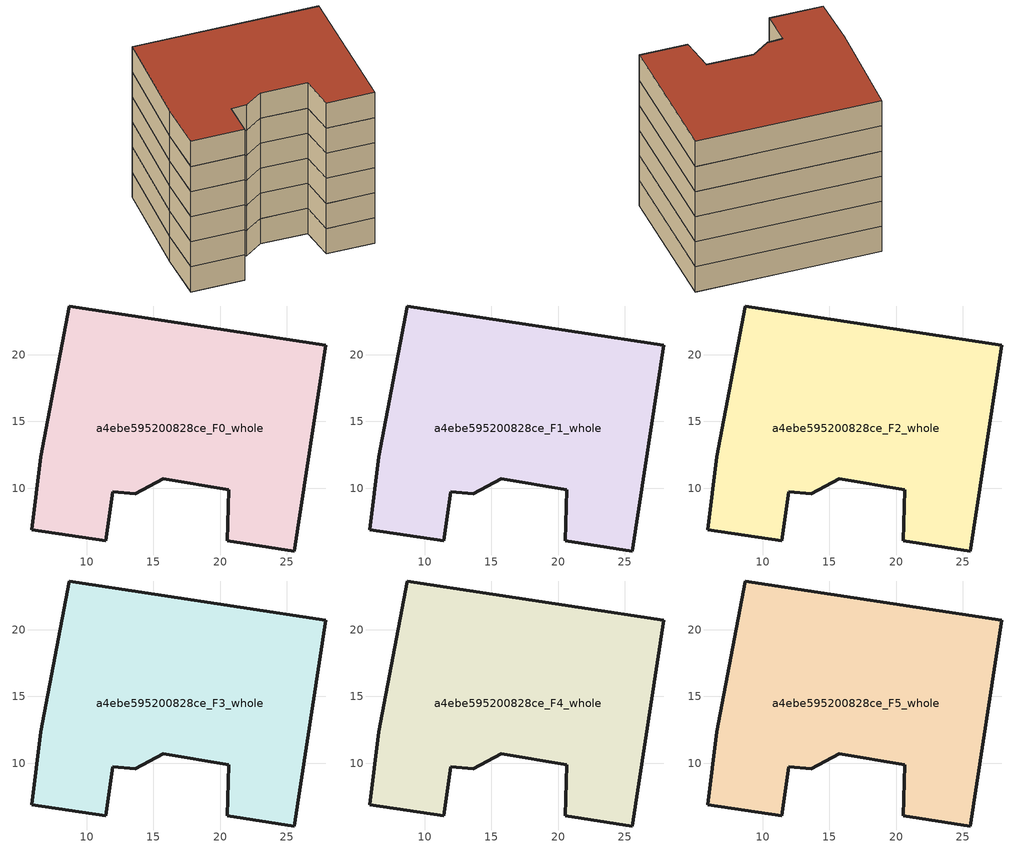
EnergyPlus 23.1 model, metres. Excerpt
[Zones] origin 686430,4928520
a4ebe595200828ce_F0_whole
 floor ground (EU_floor_Construction): 25.56,5.3 27.93,20.69 8.69,23.64 6.57,12.36 5.89,6.88 11.44,6.08 11.96,9.74 13.65,9.58 15.76,10.69 20.64,9.9 20.53,6.07 z0
 wall outside (EU_wall_Construction): 13.65,9.58 11.96,9.74 11.44,6.08 5.89,6.88 6.57,12.36 8.69,23.64 27.93,20.69 25.56,5.3 20.53,6.07 20.64,9.9 15.76,10.69 13.65,9.58 z0:3
a4ebe595200828ce_F1_whole
 floor to a4ebe595200828ce_F0_whole (EU_floor_Construction): 25.56,5.3 27.92,20.69 8.69,23.64 6.57,12.36 5.88,6.88 11.44,6.08 11.96,9.74 13.65,9.58 15.75,10.69 20.63,9.9 20.52,6.07 z3
 wall outside (EU_wall_Construction): 13.65,9.58 11.96,9.74 11.44,6.08 5.89,6.88 6.57,12.36 8.69,23.64 27.93,20.69 25.56,5.3 20.53,6.07 20.64,9.9 15.76,10.69 13.65,9.58 z3:6
a4ebe595200828ce_F2_whole
 floor to a4ebe595200828ce_F1_whole (EU_floor_Construction): 25.56,5.3 27.92,20.69 8.69,23.64 6.57,12.36 5.88,6.88 11.44,6.08 11.96,9.74 13.65,9.58 15.75,10.69 20.63,9.9 20.52,6.07 z6
 wall outside (EU_wall_Construction): 13.65,9.58 11.96,9.74 11.44,6.08 5.89,6.88 6.57,12.36 8.69,23.64 27.93,20.69 25.56,5.3 20.53,6.07 20.64,9.9 15.76,10.69 13.65,9.58 z6:9
a4ebe595200828ce_F3_whole
 floor to a4ebe595200828ce_F2_whole (EU_floor_Construction): 25.56,5.3 27.92,20.69 8.69,23.64 6.57,12.36 5.88,6.88 11.44,6.08 11.96,9.74 13.65,9.58 15.75,10.69 20.63,9.9 20.52,6.07 z9
 wall outside (EU_wall_Construction): 13.65,9.58 11.96,9.74 11.44,6.08 5.89,6.88 6.57,12.36 8.69,23.64 27.93,20.69 25.56,5.3 20.53,6.07 20.64,9.9 15.76,10.69 13.65,9.58 z9:12
a4ebe595200828ce_F4_whole
 floor to a4ebe595200828ce_F3_whole (EU_floor_Construction): 25.56,5.3 27.92,20.69 8.69,23.64 6.57,12.36 5.88,6.88 11.44,6.08 11.96,9.74 13.65,9.58 15.75,10.69 20.63,9.9 20.52,6.07 z12
 wall outside (EU_wall_Construction): 13.65,9.58 11.96,9.74 11.44,6.08 5.89,6.88 6.57,12.36 8.69,23.64 27.93,20.69 25.56,5.3 20.53,6.07 20.64,9.9 15.76,10.69 13.65,9.58 z12:15
a4ebe595200828ce_F5_whole
 floor to a4ebe595200828ce_F4_whole (EU_floor_Construction): 25.56,5.3 27.92,20.69 8.69,23.64 6.57,12.36 5.88,6.88 11.44,6.08 11.96,9.74 13.65,9.58 15.75,10.69 20.63,9.9 20.52,6.07 z15
 wall outside (EU_wall_Construction): 13.65,9.58 11.96,9.74 11.44,6.08 5.89,6.88 6.57,12.36 8.69,23.64 27.93,20.69 25.56,5.3 20.53,6.07 20.64,9.9 15.76,10.69 13.65,9.58 z15:18
 roof outside (EU_roof_Construction): 27.93,20.69 25.56,5.3 20.53,6.07 20.64,9.9 15.76,10.69 13.65,9.58 11.96,9.74 11.44,6.08 5.89,6.88 6.57,12.36 8.69,23.64 z18
[Building]
EU S2 Campaign: North Axis=0; Terrain=City; Solar Distribution=FullExterior
[Site:Location]
Bologna: Latitude=44.5; Longitude=11.25; Time Zone=1; Elevation=37
[SizingPeriod:WeatherFileDays]
AnnualSizingPeriod: Begin Month=1; Begin Day of Month=1; End Month=12; End Day of Month=31; Day of Week for Start Day=Monday; Use Weather File Daylight Saving Period=No; Use Weather File Rain and Snow Indicators=No
[MATERIAL]
EU_InternalMass_Material: Roughness=MediumRough; Thickness=0.1; Conductivity=1; Density=1800; Specific Heat=900; Thermal Absorptance=0.9; Solar Absorptance=0.7; Visible Absorptance=0.7
[MATERIAL:NOMASS] Roughness=MediumRough; Thermal Absorptance=0.9; Solar Absorptance=0.7; Visible Absorptance=0.7
Name | Thermal Resistance
EU_wall_NoMass | 0.905828
EU_roof_NoMass | 0.37593
EU_floor_NoMass | 0.67114
[CONSTRUCTION]
EU_wall_Construction: EU_wall_NoMass
EU_roof_Construction: EU_roof_NoMass
EU_floor_Construction: EU_floor_NoMass
EU_InternalMass_Construction: EU_InternalMass_Material
[ZONE] Type=1; Multiplier=1; Ceiling Height=autocalculate; Floor Area=autocalculate; Part of Total Floor Area=Yes
Name | Volume
a4ebe595200828ce_F0_whole | 853.739
a4ebe595200828ce_F1_whole; a4ebe595200828ce_F2_whole; a4ebe595200828ce_F3_whole; a4ebe595200828ce_F4_whole; a4ebe595200828ce_F5_whole | 853.737
[INTERNALMASS] Construction=EU_InternalMass_Construction; Surface Area=284.579
Name | Zone or ZoneList
a4ebe595200828ce_F0_whole_EU_InternalMass | a4ebe595200828ce_F0_whole
a4ebe595200828ce_F1_whole_EU_InternalMass | a4ebe595200828ce_F1_whole
a4ebe595200828ce_F2_whole_EU_InternalMass | a4ebe595200828ce_F2_whole
a4ebe595200828ce_F3_whole_EU_InternalMass | a4ebe595200828ce_F3_whole
a4ebe595200828ce_F4_whole_EU_InternalMass | a4ebe595200828ce_F4_whole
a4ebe595200828ce_F5_whole_EU_InternalMass | a4ebe595200828ce_F5_whole
[OTHEREQUIPMENT] Fuel Type=Electricity; Design Level Calculation Method=Watts/Area; Power per Zone Floor Area=1; Fraction Latent=0; Fraction Radiant=0; Fraction Lost=0; Carbon Dioxide Generation Rate=0; EndUse Subcategory=EU_Step8_InternalGains
Name | Zone or ZoneList or Space or SpaceList | Schedule
EU_Step8_InternalGain_a4ebe595200828ce_F0_whole_f000 | a4ebe595200828ce_F0_whole | EU_Step8_GainSchedule_a4ebe595200828ce_F0_whole_f000
EU_Step8_InternalGain_a4ebe595200828ce_F1_whole_f000 | a4ebe595200828ce_F1_whole | EU_Step8_GainSchedule_a4ebe595200828ce_F1_whole_f000
EU_Step8_InternalGain_a4ebe595200828ce_F2_whole_f000 | a4ebe595200828ce_F2_whole | EU_Step8_GainSchedule_a4ebe595200828ce_F2_whole_f000
EU_Step8_InternalGain_a4ebe595200828ce_F3_whole_f000 | a4ebe595200828ce_F3_whole | EU_Step8_GainSchedule_a4ebe595200828ce_F3_whole_f000
EU_Step8_InternalGain_a4ebe595200828ce_F4_whole_f000 | a4ebe595200828ce_F4_whole | EU_Step8_GainSchedule_a4ebe595200828ce_F4_whole_f000
EU_Step8_InternalGain_a4ebe595200828ce_F5_whole_f000 | a4ebe595200828ce_F5_whole | EU_Step8_GainSchedule_a4ebe595200828ce_F5_whole_f000
[ZONEVENTILATION:DESIGNFLOWRATE] Schedule=EU_AlwaysOn; Design Flow Rate Calculation Method=AirChanges/Hour; Air Changes per Hour=0.73129; Ventilation Type=Natural; Fan Pressure Rise=0; Fan Total Efficiency=1; Constant Term Coefficient=1; Temperature Term Coefficient=0; Velocity Term Coefficient=0; Velocity Squared Term Coefficient=0; Minimum Indoor Temperature=-100; Maximum Indoor Temperature=100; Delta Temperature=-100; Minimum Outdoor Temperature=-100; Maximum Outdoor Temperature=100; Maximum Wind Speed=40
Name | Zone or ZoneList or Space or SpaceList
EU_ConstantAir_a4ebe595200828ce_F0_whole | a4ebe595200828ce_F0_whole
EU_ConstantAir_a4ebe595200828ce_F1_whole | a4ebe595200828ce_F1_whole
EU_ConstantAir_a4ebe595200828ce_F2_whole | a4ebe595200828ce_F2_whole
EU_ConstantAir_a4ebe595200828ce_F3_whole | a4ebe595200828ce_F3_whole
EU_ConstantAir_a4ebe595200828ce_F4_whole | a4ebe595200828ce_F4_whole
EU_ConstantAir_a4ebe595200828ce_F5_whole | a4ebe595200828ce_F5_whole
[HVACTEMPLATE:THERMOSTAT] Constant Heating Setpoint=20; Constant Cooling Setpoint=50
EU_HeatOnly_a4ebe595200828ce_F0_whole; EU_HeatOnly_a4ebe595200828ce_F1_whole; EU_HeatOnly_a4ebe595200828ce_F2_whole; EU_HeatOnly_a4ebe595200828ce_F3_whole; EU_HeatOnly_a4ebe595200828ce_F4_whole; EU_HeatOnly_a4ebe595200828ce_F5_whole
[HVACTEMPLATE:ZONE:IDEALLOADSAIRSYSTEM] System Availability Schedule=EU_AlwaysOn; Maximum Heating Supply Air Temperature=50; Minimum Cooling Supply Air Temperature=13; Maximum Heating Supply Air Humidity Ratio=0.0156; Minimum Cooling Supply Air Humidity Ratio=0.0077; Heating Limit=NoLimit; Cooling Limit=NoLimit; Heating Availability Schedule=EU_AlwaysOn; Cooling Availability Schedule=EU_CoolingOff; Dehumidification Control Type=ConstantSensibleHeatRatio; Cooling Sensible Heat Ratio=0.7; Dehumidification Setpoint=60; Humidification Control Type=None; Humidification Setpoint=30; Outdoor Air Method=None; Outdoor Air Flow Rate per Person=0.00944; Outdoor Air Flow Rate per Zone Floor Area=0; Outdoor Air Flow Rate per Zone=0; Demand Controlled Ventilation Type=None; Outdoor Air Economizer Type=NoEconomizer; Heat Recovery Type=None; Sensible Heat Recovery Effectiveness=0.7; Latent Heat Recovery Effectiveness=0.65
Name | Template Thermostat
a4ebe595200828ce_F0_whole | EU_HeatOnly_a4ebe595200828ce_F0_whole
a4ebe595200828ce_F1_whole | EU_HeatOnly_a4ebe595200828ce_F1_whole
a4ebe595200828ce_F2_whole | EU_HeatOnly_a4ebe595200828ce_F2_whole
a4ebe595200828ce_F3_whole | EU_HeatOnly_a4ebe595200828ce_F3_whole
a4ebe595200828ce_F4_whole | EU_HeatOnly_a4ebe595200828ce_F4_whole
a4ebe595200828ce_F5_whole | EU_HeatOnly_a4ebe595200828ce_F5_whole
[SIZING:ZONE] Zone Cooling Design Supply Air Temperature Input Method=SupplyAirTemperature; Zone Cooling Design Supply Air Temperature=13; Zone Heating Design Supply Air Temperature Input Method=SupplyAirTemperature; Zone Heating Design Supply Air Temperature=50; Zone Cooling Design Supply Air Humidity Ratio=0.008; Zone Heating Design Supply Air Humidity Ratio=0.008; Cooling Design Air Flow Method=DesignDay; Cooling Design Air Flow Rate=0; Cooling Minimum Air Flow per Zone Floor Area=0.000762; Cooling Minimum Air Flow=0; Cooling Minimum Air Flow Fraction=0.2; Heating Design Air Flow Method=DesignDay; Heating Design Air Flow Rate=0; Heating Maximum Air Flow per Zone Floor Area=0.002032; Heating Maximum Air Flow=0.141576; Heating Maximum Air Flow Fraction=0.3; Account for Dedicated Outdoor Air System=No; Dedicated Outdoor Air System Control Strategy=NeutralSupplyAir; Dedicated Outdoor Air Low Setpoint Temperature for Design=autosize; Dedicated Outdoor Air High Setpoint Temperature for Design=autosize; Zone Load Sizing Method=Sensible Load Only No Latent Load; Zone Latent Cooling Design Supply Air Humidity Ratio Input Method=HumidityRatioDifference; Zone Cooling Design Supply Air Humidity Ratio Difference=0.005; Zone Latent Heating Design Supply Air Humidity Ratio Input Method=HumidityRatioDifference; Zone Humidification Design Supply Air Humidity Ratio Difference=0.005
a4ebe595200828ce_F0_whole; a4ebe595200828ce_F1_whole; a4ebe595200828ce_F2_whole; a4ebe595200828ce_F3_whole; a4ebe595200828ce_F4_whole; a4ebe595200828ce_F5_whole
[SCHEDULE:CONSTANT]
Name | Hourly Value
EU_AlwaysOn | 1
EU_CoolingOff | 0
[SCHEDULE:FILE] Column Number=1; Rows to Skip at Top=0; Number of Hours of Data=8760; Column Separator=Comma; Interpolate to Timestep=No; Minutes per Item=60; Adjust Schedule for Daylight Savings=Yes
Name | File
EU_Step8_GainSchedule_a4ebe595200828ce_F0_whole_f000 | ../../schedules/a4ebe595200828ce/a4ebe595200828ce_F0_whole_f000_gain.csv
EU_Step8_GainSchedule_a4ebe595200828ce_F1_whole_f000 | ../../schedules/a4ebe595200828ce/a4ebe595200828ce_F1_whole_f000_gain.csv
EU_Step8_GainSchedule_a4ebe595200828ce_F2_whole_f000 | ../../schedules/a4ebe595200828ce/a4ebe595200828ce_F2_whole_f000_gain.csv
EU_Step8_GainSchedule_a4ebe595200828ce_F3_whole_f000 | ../../schedules/a4ebe595200828ce/a4ebe595200828ce_F3_whole_f000_gain.csv
EU_Step8_GainSchedule_a4ebe595200828ce_F4_whole_f000 | ../../schedules/a4ebe595200828ce/a4ebe595200828ce_F4_whole_f000_gain.csv
EU_Step8_GainSchedule_a4ebe595200828ce_F5_whole_f000 | ../../schedules/a4ebe595200828ce/a4ebe595200828ce_F5_whole_f000_gain.csv
